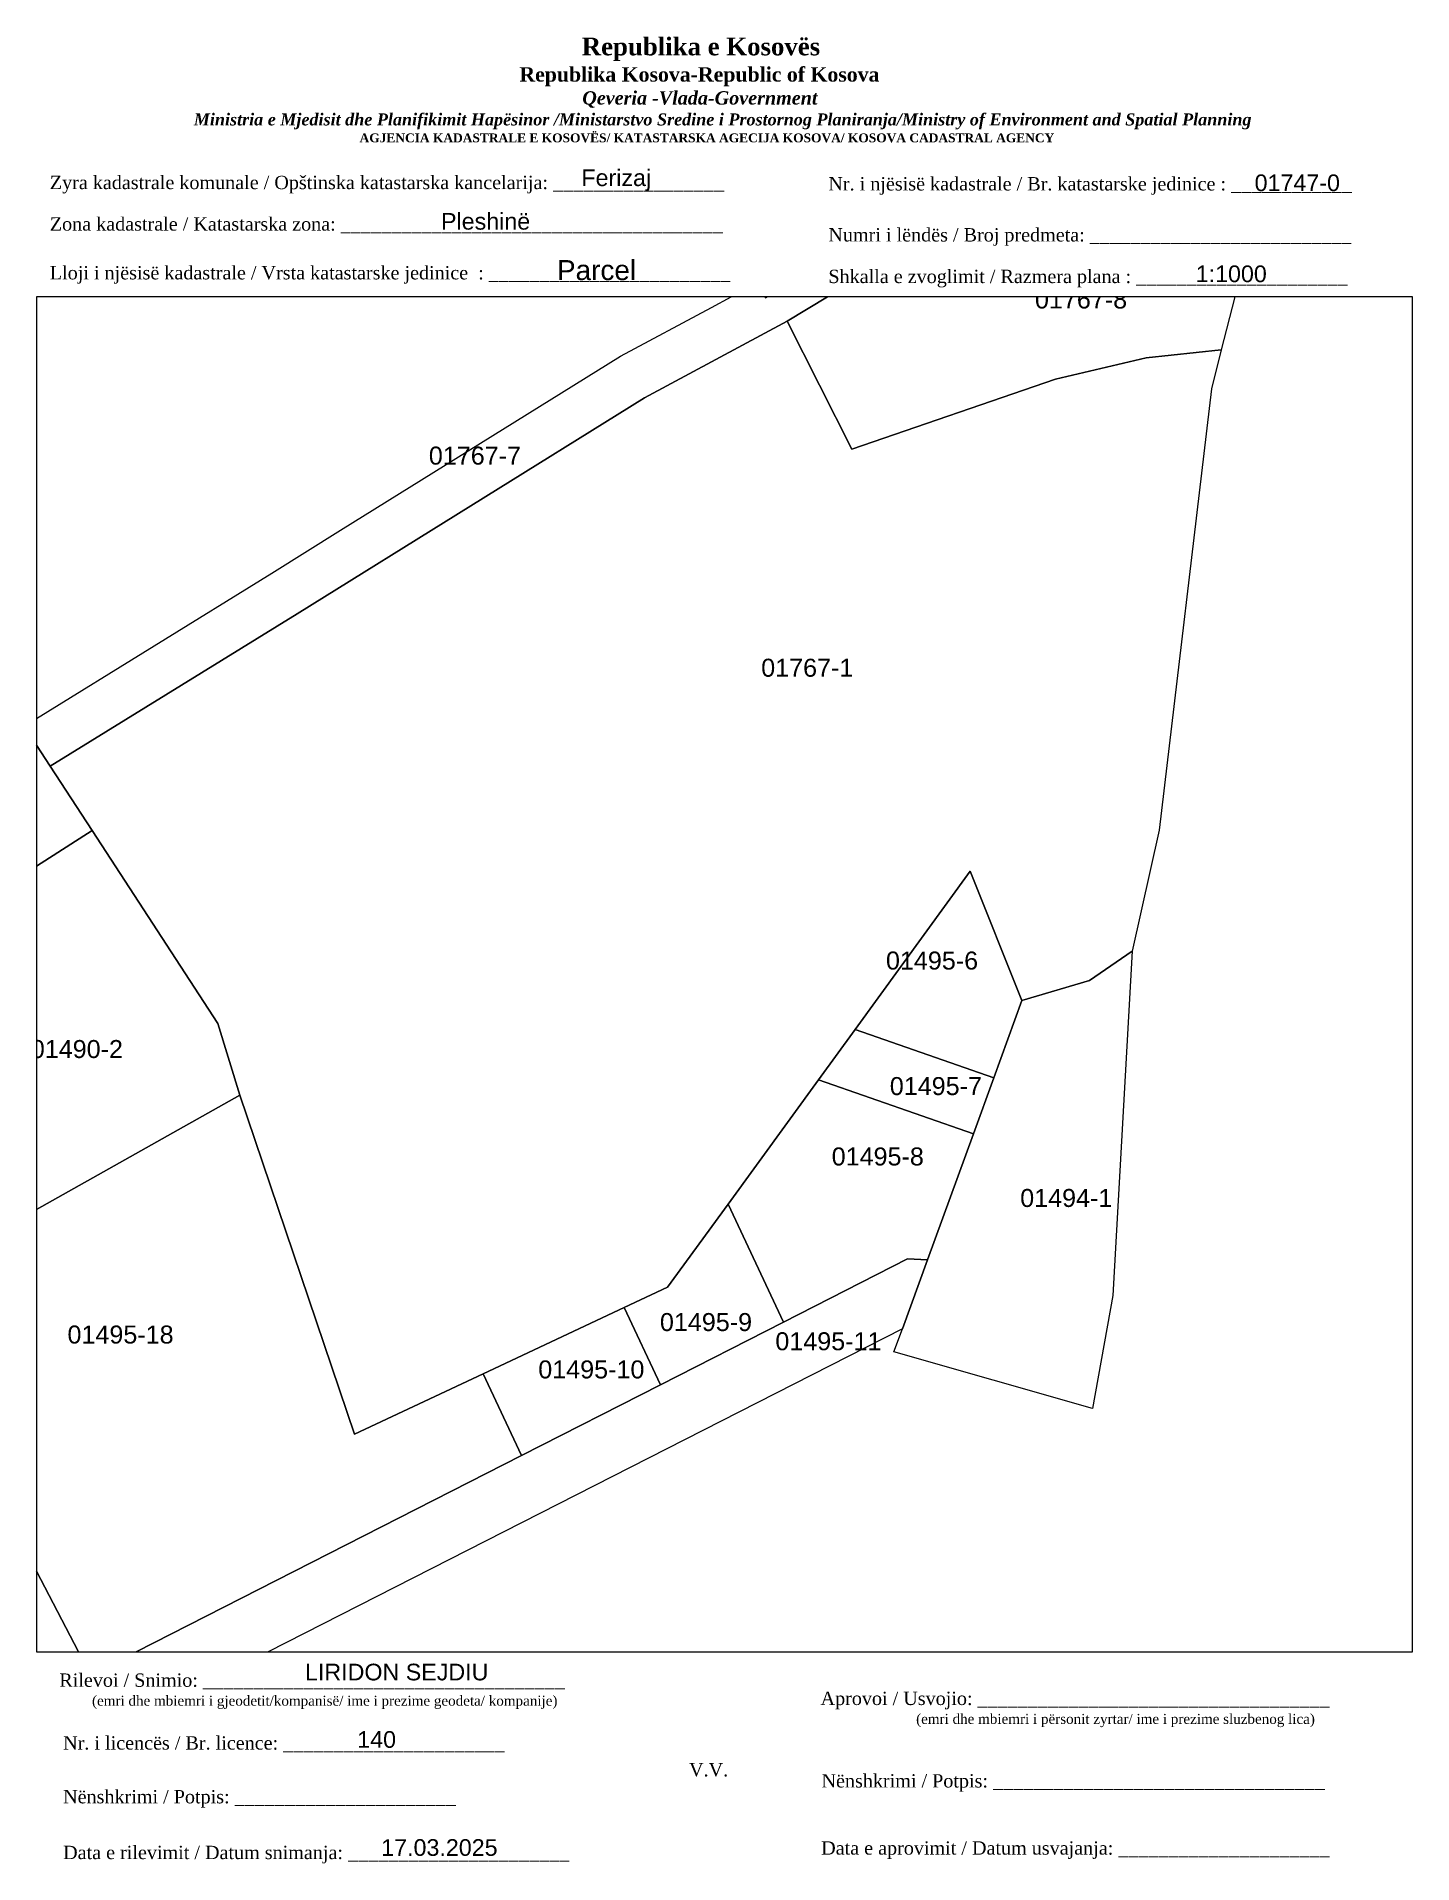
# Paper-space layout 'Manuali' of a CAD drawing. Header units: metres, sheet in millimetres. Extents: x 1 to 208, y 2 to 276.
# The model-space entities are those that its viewports show. They can reach past a viewport. Long polylines and large blocks are cut down to what shows.
import ezdxf

# ---------------------------------------------------------------- set-up
doc = ezdxf.new("R2010")
doc.units = ezdxf.units.M
doc.layers.get('0').update_dxf_attribs({"lineweight": 0})
for name, color, linetype, lineweight in [('Korniza e jashtme', 7, 'Continuous', 0), ('Nr Parceles Baze', 7, 'Continuous', 0), ('Nr-Kojshi', 251, 'Continuous', 0), ('Parc-Kojshi', 251, 'Continuous', 0), ('Parcela Baze', 7, 'Continuous', 0)]:
    doc.layers.add(name, color=color, linetype=linetype, lineweight=lineweight)
doc.styles.get("Standard").update_dxf_attribs({"font": 'arial.ttf'})

msp = doc.modelspace()

# ---------------------------------------------------------------- linework, layer by layer
at = {"layer": 'Parc-Kojshi'}
for points in [[(7508506.53, 4691580.3), (7508463.02, 4691553.87), (7508451.1, 4691547.5), (7508422.12, 4691529.48), (7508401.52, 4691516.76), (7508399.33, 4691520.11), (7508420.01, 4691532.88), (7508425.75, 4691536.45), (7508449.1, 4691550.97), (7508456.68, 4691555.01), (7508460.62, 4691557.12), (7508461.19, 4691555.82), (7508507.96, 4691585.95), (7508506.53, 4691580.3)], [(7508463.02, 4691553.87), (7508506.53, 4691580.3), (7508499.23, 4691551.48), (7508492.95, 4691550.82), (7508485.39, 4691549.04), (7508468.39, 4691543.21), (7508463.02, 4691553.87)], [(7508388.87, 4691532.69), (7508396.21, 4691524.9), (7508399.33, 4691520.11), (7508401.52, 4691516.76), (7508405.02, 4691511.4), (7508342.41, 4691471.42), (7508332.11, 4691488), (7508388.87, 4691532.69)], [(7508415.51, 4691495.32), (7508417.33, 4691489.34), (7508388.21, 4691472.96), (7508384.29, 4691470.75), (7508358.47, 4691456.23), (7508353.56, 4691453.47), (7508342.41, 4691471.42), (7508405.02, 4691511.4), (7508415.51, 4691495.32)], [(7508488.49, 4691463.2), (7508471.92, 4691467.92), (7508472.63, 4691469.85), (7508474.71, 4691475.59), (7508478.54, 4691486.11), (7508480.24, 4691490.78), (7508482.59, 4691497.24), (7508488.22, 4691498.89), (7508491.78, 4691501.33), (7508490.17, 4691472.62), (7508488.49, 4691463.2)], [(7508480.24, 4691490.78), (7508478.54, 4691486.11), (7508465.62, 4691490.62), (7508468.68, 4691494.82), (7508480.24, 4691490.78)], [(7508478.54, 4691486.11), (7508474.71, 4691475.59), (7508473.06, 4691475.67), (7508462.69, 4691470.39), (7508458.07, 4691480.24), (7508465.62, 4691490.62), (7508478.54, 4691486.11)], [(7508417.33, 4691489.34), (7508426.91, 4691461.07), (7508437.64, 4691466.1), (7508440.84, 4691459.27), (7508404.89, 4691440.97), (7508388.21, 4691472.96), (7508417.33, 4691489.34)], [(7508453.03, 4691473.32), (7508458.07, 4691480.24), (7508462.69, 4691470.39), (7508452.43, 4691465.17), (7508449.41, 4691471.62), (7508453.03, 4691473.32)], [(7508474.71, 4691475.59), (7508472.63, 4691469.85), (7508378.99, 4691422.17), (7508376.43, 4691420.87), (7508371.96, 4691421.33), (7508334.34, 4691402.4), (7508327.1, 4691418.36), (7508318.59, 4691437.11), (7508323.12, 4691439.23), (7508336.75, 4691409.21), (7508357.47, 4691419.42), (7508371.39, 4691426.42), (7508372.91, 4691427.18), (7508375.48, 4691425.99), (7508400.88, 4691438.93), (7508384.29, 4691470.75), (7508388.21, 4691472.96), (7508404.89, 4691440.97), (7508440.84, 4691459.27), (7508452.43, 4691465.17), (7508462.69, 4691470.39), (7508473.06, 4691475.67), (7508474.71, 4691475.59)], [(7508437.64, 4691466.1), (7508449.41, 4691471.62), (7508452.43, 4691465.17), (7508440.84, 4691459.27), (7508437.64, 4691466.1)]]:
    msp.add_lwpolyline(points, close=True, dxfattribs=at)
at = {"layer": 'Parcela Baze'}
for points in [[(7508417.33, 4691489.34), (7508415.51, 4691495.32), (7508405.02, 4691511.4), (7508401.52, 4691516.76), (7508422.12, 4691529.48), (7508451.1, 4691547.5), (7508463.02, 4691553.87), (7508468.39, 4691543.21), (7508485.39, 4691549.04), (7508492.95, 4691550.82), (7508499.23, 4691551.48), (7508498.41, 4691548.23), (7508494.05, 4691511.42), (7508491.78, 4691501.33), (7508488.22, 4691498.89), (7508482.59, 4691497.24), (7508478.28, 4691508.01), (7508468.68, 4691494.82), (7508465.62, 4691490.62), (7508458.07, 4691480.24), (7508453.03, 4691473.32), (7508449.41, 4691471.62), (7508437.64, 4691466.1), (7508426.91, 4691461.07), (7508417.33, 4691489.34)], [(7508478.28, 4691508.01), (7508482.59, 4691497.24), (7508480.24, 4691490.78), (7508468.68, 4691494.82), (7508478.28, 4691508.01)]]:
    msp.add_lwpolyline(points, close=True, dxfattribs=at)

# ---------------------------------------------------------------- texts
at = {"layer": 'Nr Parceles Baze'}
for s, p in [('01767-1', (7508460.84, 4691524.23)), ('01495-6', (7508471.25, 4691499.81))]:
    msp.add_text(s, height=1.5, dxfattribs=at).set_placement(p)
at = {"layer": 'Nr-Kojshi'}
for s, p in [('01767-8', (7508483.68, 4691554.94)), ('01767-7', (7508433.11, 4691541.92)), ('01490-2', (7508399.9, 4691492.43)), ('01495-7', (7508471.57, 4691489.34)), ('01495-8', (7508466.72, 4691483.47)), ('01494-1', (7508482.45, 4691480.01)), ('01495-9', (7508452.39, 4691469.66)), ('01495-18', (7508402.96, 4691468.62)), ('01495-11', (7508462.02, 4691468.06)), ('01495-10', (7508442.24, 4691465.71))]:
    msp.add_text(s, height=1.5, dxfattribs=at).set_placement(p)

psp = doc.layouts.new('Manuali')

# ---------------------------------------------------------------- texts
for s, p in [('01747-0', (183.92, 252.84)), ('Pleshinë', (61.73, 247.06)), ('LIRIDON SEJDIU ', (41.3, 29.28)), ('140', (49.15, 19.16)), ('17.03.2025', (52.75, 2.94))]:
    psp.add_text(s, height=2.5).set_placement(p)
for s, insert, char_height, width, attachment_point in [('\\pi77.297;{\\fBook Antiqua|b1|i0|c0|p18;\\H1.333x;Republika e Kosovës\\fTimes New Roman|b1|i0|c0|p18;\\P\\pi67.927;\\fBook Antiqua|b1|i0|c0|p18;\\H0.8125x;Republika Kosova-Republic of Kosova\\fTimes New Roman|b1|i0|c0|p18;\\P\\pi77.378;\\fBook Antiqua|b1|i1|c0|p18;\\H0.9233x;Qeveria -Vlada-Government \\P\\pi13.032,l6,t23.033;\\fTimes New Roman|b1|i1|c0|p18;\\H0.9x;Ministria e Mjedisit dhe Planifikimit Hapësinor /Ministarstvo Sredine i Prostornog Planiranja/Ministry of Environment and Spatial Planning\\P\\pi43.931,l0,tz;\\fBook Antiqua|b1|i0|c0|p18;\\H0.7406x;AGJENCIA KADASTRALE E KOSOVËS/ KATASTARSKA AGECIJA KOSOVA/ KOSOVA CADASTRAL AGENCY}', (5.57, 275.89), 2, 191.8237, 1), ('{\\fTimes New Roman|b0|i0|c0|p18;Zyra kadastrale komunale / Opštinska katastarska kancelarija: _________________}', (2.98, 255.14), 2, 100.6873, 1), ('Ferizaj', (88.05, 254.47), 2.5, 9.9735, 5), ('{\\fTimes New Roman|b0|i0|c0|p18;Nr. i njësisë kadastrale / Br. katastarske jedinice : ____________}', (119.91, 254.94), 2, 79.9484, 1), ('{\\fTimes New Roman|b0|i0|c0|p18;Zona kadastrale / Katastarska zona: ______________________________________}', (2.98, 248.91), 2, 100.6873, 1), ('{\\fTimes New Roman|b0|i0|c0|p18;Numri i lëndës / Broj predmeta: __________________________}', (119.91, 247.28), 2, 79.9484, 1), ('{\\fTimes New Roman|b0|i0|c0|p18;Lloji i njësisë kadastrale / Vrsta katastarske jedinice  : ________________________}', (2.98, 241.59), 2, 100.6873, 1), ('{\\fArial|b0|i0|c0|p34;Parcel}', (85.09, 240.96), 3, 11.2939, 5), ('1:1000', (180.41, 240.41), 2.5, 10.1784, 5), ('{\\fTimes New Roman|b0|i0|c0|p18;Shkalla e zvoglimit / Razmera plana : _____________________}', (119.91, 241.04), 2, 79.9484, 1), ('{\\fTimes New Roman|b0|i0|c0|p18;Rilevoi / Snimio: ____________________________________\\P     \\H0.75x;(emri dhe mbiemri i gjeodetit/kompanisë/ ime i prezime geodeta/ kompanije)}', (42.38, 27.65), 2, 74.7958, 5), ('{\\fTimes New Roman|b0|i0|c0|p18; Aprovoi / Usvojio: ___________________________________\\P                    \\H0.75x;(emri dhe mbiemri i përsonit zyrtar/ ime i prezime sluzbenog lica)}', (117.98, 27.58), 2, 83.344, 1), ('{\\fTimes New Roman|b0|i0|c0|p18;Nr. i licencës / Br. licence: ______________________\\P                                }', (4.98, 20.89), 2, 83.344, 1), ('{\\fTimes New Roman|b0|i0|c0|p18;V.V.                                 }', (101.92, 15.84), 2, 5.7076, 5), ('{\\fTimes New Roman|b0|i0|c0|p18; Nënshkrimi / Potpis: _________________________________}', (118.12, 15.2), 2, 83.344, 1), ('{\\fTimes New Roman|b0|i0|c0|p18;Nënshkrimi / Potpis: ______________________\\P                                 }', (4.98, 12.82), 2, 83.344, 1), ('{\\fTimes New Roman|b0|i0|c0|p18;Data e rilevimit / Datum snimanja: ______________________\\P                                 }', (4.98, 4.45), 2, 83.344, 1), ('{\\fTimes New Roman|b0|i0|c0|p18; Data e aprovimit / Datum usvajanja: _____________________}', (118.07, 5.12), 2, 83.344, 1)]:
    psp.add_mtext(s, dxfattribs=dict(insert=insert, char_height=char_height, width=width, attachment_point=attachment_point))

# ---------------------------------------------------------------- viewports
at = {"layer": 'Korniza e jashtme', "view_target_point": (370776.43, 310629.57)}
psp.add_viewport(center=(104.31, 135.25), size=(206.65, 203.4046), view_center_point=(7137681.35, 4380869.83), view_height=113.0025, dxfattribs=at)

doc.saveas('drawing.dxf')
